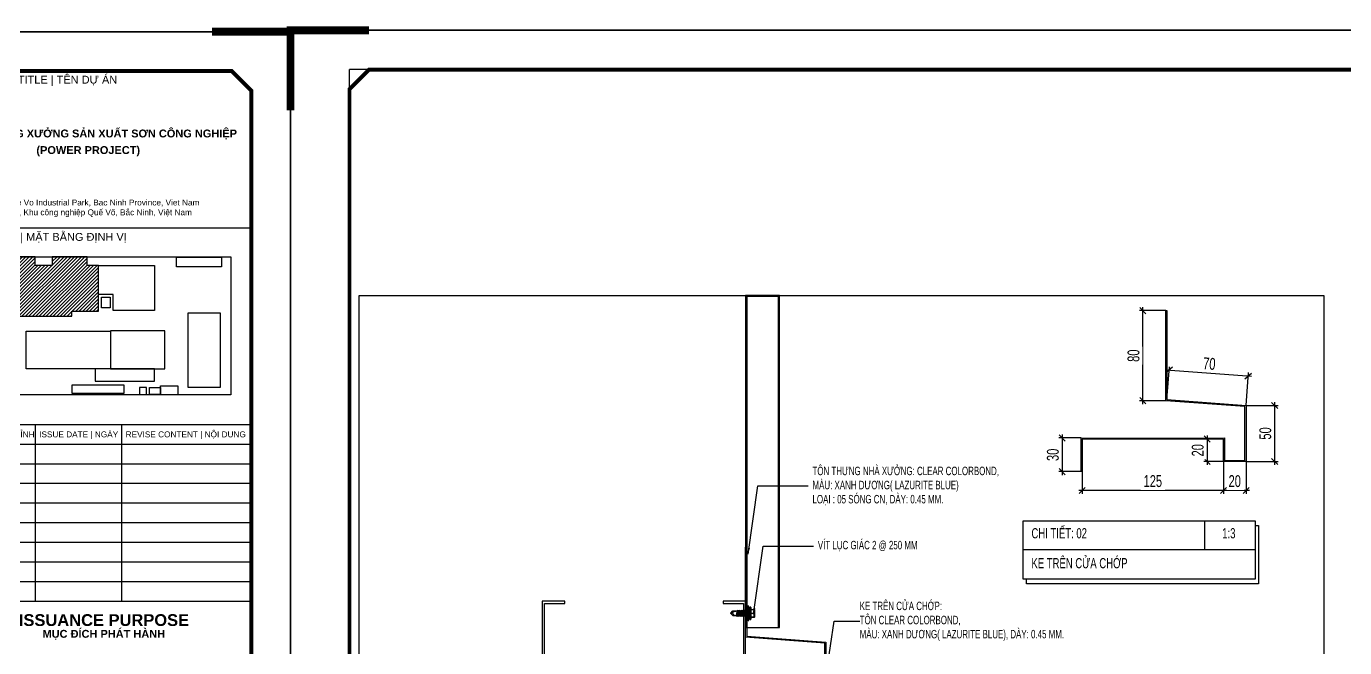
# Model space of a CAD drawing. Header units: inches. Extents: x 340055 to 349452, y -34649 to -30845.
# Drawn here: x 346167 to 346555.9, y -33530.4 to -33347.1 of the extents above; entities that cross this region are included whole.
import ezdxf

# ---------------------------------------------------------------- set-up
doc = ezdxf.new("R2010")
doc.units = ezdxf.units.IN
doc.header["$MEASUREMENT"] = 0
for name, color, linetype in [('2', 2, 'Continuous'), ('3', 3, 'Continuous'), ('flashing', 6, 'Continuous'), ('NET IN', 3, 'Continuous'), ('STRUCTURE', 1, 'Continuous')]:
    doc.layers.add(name, color=color, linetype=linetype)
for name, color, linetype, lineweight in [('TL-TIILE BLOCK A2$0$TL-TITLE BLOCK - TEXT @ 1', 7, 'Continuous', 25), ('TL-TIILE BLOCK A2$0$TL-TITLE BLOCK 1', 7, 'Continuous', 50), ('TL-TIILE BLOCK A2$0$TL-TITLE BLOCK 2', 7, 'Continuous', 25), ('TL-TITLE BLOCK - TEXT', 7, 'Continuous', 25)]:
    doc.layers.add(name, color=color, linetype=linetype, lineweight=lineweight)
doc.styles.add('ST1H', font='vnshxh.shx', dxfattribs={"width": 0.7})
doc.styles.add('TL-TIILE BLOCK A2$0$MEP-TEXT T.BLOCK 1', font='arial.ttf', dxfattribs={"height": 1.5})
doc.styles.add('TL-TIILE BLOCK A2$0$MEP-TEXT T.BLOCK 2', font='arial.ttf')
doc.styles.add('TL-TIILE BLOCK A2$0$MEP-TEXT T.BLOCK 3', font='arial.ttf', dxfattribs={"height": 3})
doc.dimstyles.new('3', dxfattribs={"dimtxt": 3.5, "dimasz": 1.8, "dimexe": 1, "dimexo": 0, "dimgap": 1, "dimtad": 1, "dimdec": 0, "dimlfac": 3, "dimzin": 0, "dimdsep": 46, "dimtxsty": 'ST1H', "dimblk": 'OBLIQUE', "dimcen": 1, "dimdle": 1, "dimclrd": 8, "dimclre": 8, "dimclrt": 3, "dimadec": 0, "dimazin": 0, "dimtfac": 1, "dimtdec": 0, "dimtix": 1, "dimtofl": 0, "dimtmove": 1, "dimatfit": 3, "dimfxl": 0, "dimtolj": 1, "dimtzin": 0, "dimlwd": -1, "dimlwe": -1, "dimarcsym": 0})

# ---------------------------------------------------------------- blocks, each defined once
blk = doc.blocks.new('Short_Self_drilling')
at = {"layer": 'STRUCTURE', "color": 1, "linetype": 'Continuous'}
for p, q in [((6.4, 1.7), (-6.4, 1.7)), ((5.1, 3.8), (-5.1, 3.8)), ((-2.6, 2.9), (-5.1, 2.9)), ((-3.4, 3.8), (-3.4, 6.8)), ((3, 7.2), (-3, 7.2)), ((2.6, 2.9), (-2.6, 2.9)), ((-2.1, 2.8), (-2.1, 2.9)), ((6.3, 0), (0, 0)), ((2.2, 2.8), (2.2, 2.9)), ((2.2, -0.5), (2.2, 0)), ((5.1, 2.9), (2.6, 2.9)), ((3.4, 3.8), (3.4, 6.8)), ((3, -1.2), (-2.7, -0.2)), ((3, -2.7), (-2.7, -1.8)), ((3, -4.2), (-2.7, -3.3)), ((3, -5.8), (-2.7, -4.8)), ((3, -7.3), (-2.7, -6.3)), ((-1.9, -8), (-2.7, -7.9)), ((-2.1, -1.4), (-2.1, -0.9)), ((-2.1, -2.9), (-2.1, -2.4)), ((-2.1, -4.4), (-2.1, -3.9)), ((-2.1, -6), (-2.1, -5.4)), ((-2.1, -7.5), (-2.1, -7)), ((-2.1, -12.3), (-2.1, -8.5)), ((3, -8.8), (-1.1, -8.1)), ((2.1, -12.3), (2.1, -9.1)), ((2.2, -2), (2.2, -1.5)), ((2.2, -3.6), (2.2, -3)), ((2.2, -5.1), (2.2, -4.6)), ((2.2, -6.6), (2.2, -6.1)), ((2.2, -8.1), (2.2, -7.6))]:
    blk.add_line(p, q, dxfattribs=at)
blk.add_lwpolyline([(6.4, 1.3), (6.4, 1.7), (2.1, 2.8), (-2.1, 2.8), (-6.4, 1.7), (-6.4, 1.3)], close=True, dxfattribs=at)
for points in [[(-6.4, 1.3, -0.088869), (-6.3, 0), (0, 0)], [(-0.1, 3.8), (-0.3, 6.2, 0.338878), (-3.1, 6.2), (-3.3, 3.8)], [(3.3, 3.8), (3.1, 6.2, 0.338878), (0.3, 6.2), (0.1, 3.8)], [(-0.1, -14), (-1, -12.2, -0.148657), (-1.4, -11.2), (-2, -7.7, -0.815006), (-1.2, -7.8, 0.150833), (-0.8, -8.7)], [(2.1, -12.3), (1.7, -11.7, 0.52242), (0.9, -11.7), (-0.2, -14.2)], [(2.1, -12.3), (0.2, -14.2, -0.333596), (-0.2, -14.2), (-2.1, -12.3)]]:
    blk.add_lwpolyline(points, format="xyb", dxfattribs=at)
for points in [[(3, -1.2), (2.2, -1.5), (-2.1, -0.8), (-2.7, -0.2), (-2.4, 0)], [(3, -2.7), (2.2, -3), (-2.1, -2.4), (-2.7, -1.8), (-2.1, -1.4), (2.2, -2), (3, -2.7)], [(3, -4.2), (2.2, -4.6), (-2.1, -3.9), (-2.7, -3.3), (-2.1, -2.9), (2.2, -3.6), (3, -4.2)], [(3, -5.8), (2.2, -6.1), (-2.1, -5.4), (-2.7, -4.8), (-2.1, -4.4), (2.2, -5.1), (3, -5.8)], [(3, -7.3), (2.2, -7.6), (-2.1, -7), (-2.7, -6.3), (-2.1, -6), (2.2, -6.6), (3, -7.3)], [(-1.8, -8.5), (-2.1, -8.5), (-2.7, -7.9), (-2.1, -7.5), (-1.8, -7.5)], [(-1.3, -7.6), (2.2, -8.1), (3, -8.8)], [(-1.2, 0), (2.2, -0.5), (3, -1.2)], [(3, -8.8), (2.2, -9.1), (-0.8, -8.7)]]:
    blk.add_lwpolyline(points, dxfattribs=at)
for centre, radius, start, end in [((-5, 3.3), 0.455, 109.7949, 250.2674), ((-3, 6.8), 0.429, 90.0311, 180.0311), ((3, 6.8), 0.429, 0.0311, 90.0311), ((5.1, 3.3), 0.435, 279.7276, 80.3347), ((10, 0.2), 3.74, 162.2963, 182.6103)]:
    blk.add_arc(centre, radius, start, end, dxfattribs=at)
blk = doc.blocks.new('_Oblique')
at = {"color": 0, "linetype": 'ByBlock', "lineweight": -2}
blk.add_line((-0.5, -0.5), (0.5, 0.5), dxfattribs=at)
blk = doc.blocks.new('*D326')
at = {"color": 8, "linetype": 'Continuous', "transparency": 16777216}
for p, q in [((346496.38, -33458.58), (346496.38, -33430.01)), ((346503.15, -33431.01), (346495.38, -33431.01)), ((346503.15, -33457.58), (346495.38, -33457.58))]:
    blk.add_line(p, q, dxfattribs=at)
at = {"layer": 'Defpoints', "color": 0, "transparency": 16777216}
for p in [(346496.38, -33431.01), (346503.15, -33431.01), (346503.15, -33457.58)]:
    blk.add_point(p, dxfattribs=at)
at = {"color": 8, "transparency": 16777216, "xscale": 1.8, "yscale": 1.8, "zscale": 1.8}
for p, rotation in [((346496.38, -33431.01), 90), ((346496.38, -33457.58), 270)]:
    blk.add_blockref('_Oblique', p, dxfattribs=dict(at, rotation=rotation))
at = {"color": 3, "transparency": 16777216, "insert": (346493.63, -33444.3), "char_height": 3.5, "attachment_point": 5, "rotation": 90, "style": 'ST1H', "bg_fill": 3, "box_fill_scale": 1.25, "bg_fill_color": 256, "bg_fill_true_color": 13158600, "bg_fill_transparency": 0}
blk.add_mtext('\\A1;80', dxfattribs=at)
blk = doc.blocks.new('*D327')
at = {"color": 8, "linetype": 'Continuous', "transparency": 16777216}
for p, q in [((346503.13, -33448.49), (346528.47, -33450.36)), ((346503.48, -33457.25), (346504.2, -33447.57)), ((346526.83, -33458.97), (346527.54, -33449.29))]:
    blk.add_line(p, q, dxfattribs=at)
at = {"layer": 'Defpoints', "color": 0, "transparency": 16777216}
for p in [(346527.47, -33450.29), (346503.48, -33457.25), (346526.83, -33458.97)]:
    blk.add_point(p, dxfattribs=at)
at = {"color": 8, "transparency": 16777216, "xscale": 1.8, "yscale": 1.8, "zscale": 1.8}
for p, rotation in [((346504.13, -33448.56), 175.7784127133575), ((346527.47, -33450.29), 355.7784127133575)]:
    blk.add_blockref('_Oblique', p, dxfattribs=dict(at, rotation=rotation))
at = {"color": 3, "transparency": 16777216, "insert": (346516, -33446.68), "char_height": 3.5, "attachment_point": 5, "rotation": 355.7784, "style": 'ST1H', "bg_fill": 3, "box_fill_scale": 1.25, "bg_fill_color": 256, "bg_fill_true_color": 13158600, "bg_fill_transparency": 0}
blk.add_mtext('\\A1;70', dxfattribs=at)
blk = doc.blocks.new('*D328')
at = {"color": 8, "linetype": 'Continuous', "transparency": 16777216}
for p, q in [((346526.83, -33458.97), (346536.27, -33458.97)), ((346535.27, -33457.97), (346535.27, -33476.54)), ((346526.83, -33475.54), (346536.27, -33475.54))]:
    blk.add_line(p, q, dxfattribs=at)
at = {"layer": 'Defpoints', "color": 0, "transparency": 16777216}
for p in [(346526.83, -33458.97), (346526.83, -33475.54), (346535.27, -33475.54)]:
    blk.add_point(p, dxfattribs=at)
at = {"color": 8, "transparency": 16777216, "xscale": 1.8, "yscale": 1.8, "zscale": 1.8}
for p, rotation in [((346535.27, -33458.97), 90), ((346535.27, -33475.54), 270)]:
    blk.add_blockref('_Oblique', p, dxfattribs=dict(at, rotation=rotation))
at = {"color": 3, "transparency": 16777216, "insert": (346532.52, -33467.25), "char_height": 3.5, "attachment_point": 5, "rotation": 90, "style": 'ST1H', "bg_fill": 3, "box_fill_scale": 1.25, "bg_fill_color": 256, "bg_fill_true_color": 13158600, "bg_fill_transparency": 0}
blk.add_mtext('\\A1;50', dxfattribs=at)
blk = doc.blocks.new('*D329')
at = {"color": 8, "linetype": 'Continuous', "transparency": 16777216}
for p, q in [((346520.15, -33475.54), (346520.15, -33485.08)), ((346526.83, -33475.54), (346526.83, -33485.08)), ((346527.83, -33484.08), (346519.15, -33484.08))]:
    blk.add_line(p, q, dxfattribs=at)
at = {"layer": 'Defpoints', "color": 0, "transparency": 16777216}
for p in [(346520.15, -33475.54), (346526.83, -33475.54)]:
    blk.add_point(p, dxfattribs=at)
at = {"color": 8, "transparency": 16777216, "xscale": 1.8, "yscale": 1.8, "zscale": 1.8, "rotation": 180}
blk.add_blockref('_Oblique', (346520.15, -33484.08), dxfattribs=at)
at = {"color": 8, "transparency": 16777216, "xscale": 1.8, "yscale": 1.8, "zscale": 1.8}
blk.add_blockref('_Oblique', (346526.83, -33484.08), dxfattribs=at)
at = {"color": 3, "transparency": 16777216, "insert": (346523.49, -33481.33), "char_height": 3.5, "attachment_point": 5, "style": 'ST1H', "bg_fill": 3, "box_fill_scale": 1.25, "bg_fill_color": 256, "bg_fill_true_color": 13158600, "bg_fill_transparency": 0}
blk.add_mtext('\\A1;20', dxfattribs=at)
at = {"layer": 'Defpoints', "color": 0, "transparency": 16777216}
blk.add_point((346520.15, -33484.08), dxfattribs=at)
blk = doc.blocks.new('*D330')
at = {"color": 8, "linetype": 'Continuous', "transparency": 16777216}
for p, q in [((346478.48, -33468.93), (346478.48, -33485.08)), ((346520.15, -33475.54), (346520.15, -33485.08)), ((346521.15, -33484.08), (346477.48, -33484.08))]:
    blk.add_line(p, q, dxfattribs=at)
at = {"layer": 'Defpoints', "color": 0, "transparency": 16777216}
for p in [(346478.48, -33468.93), (346520.15, -33475.54), (346478.48, -33484.08)]:
    blk.add_point(p, dxfattribs=at)
at = {"color": 8, "transparency": 16777216, "xscale": 1.8, "yscale": 1.8, "zscale": 1.8, "rotation": 180}
blk.add_blockref('_Oblique', (346478.48, -33484.08), dxfattribs=at)
at = {"color": 8, "transparency": 16777216, "xscale": 1.8, "yscale": 1.8, "zscale": 1.8}
blk.add_blockref('_Oblique', (346520.15, -33484.08), dxfattribs=at)
at = {"color": 3, "transparency": 16777216, "insert": (346499.32, -33481.33), "char_height": 3.5, "attachment_point": 5, "style": 'ST1H', "bg_fill": 3, "box_fill_scale": 1.25, "bg_fill_color": 256, "bg_fill_true_color": 13158600, "bg_fill_transparency": 0}
blk.add_mtext('\\A1;125', dxfattribs=at)
blk = doc.blocks.new('*D331')
at = {"color": 8, "linetype": 'Continuous', "transparency": 16777216}
for p, q in [((346478.15, -33468.59), (346471.59, -33468.59)), ((346472.59, -33467.59), (346472.59, -33479.52)), ((346478.15, -33478.52), (346471.59, -33478.52))]:
    blk.add_line(p, q, dxfattribs=at)
at = {"layer": 'Defpoints', "color": 0, "transparency": 16777216}
for p in [(346478.15, -33468.59), (346472.59, -33478.52), (346478.15, -33478.52)]:
    blk.add_point(p, dxfattribs=at)
at = {"color": 8, "transparency": 16777216, "xscale": 1.8, "yscale": 1.8, "zscale": 1.8}
for p, rotation in [((346472.59, -33468.59), 90), ((346472.59, -33478.52), 270)]:
    blk.add_blockref('_Oblique', p, dxfattribs=dict(at, rotation=rotation))
at = {"color": 3, "transparency": 16777216, "insert": (346469.84, -33473.56), "char_height": 3.5, "attachment_point": 5, "rotation": 90, "style": 'ST1H', "bg_fill": 3, "box_fill_scale": 1.25, "bg_fill_color": 256, "bg_fill_true_color": 13158600, "bg_fill_transparency": 0}
blk.add_mtext('\\A1;30', dxfattribs=at)
blk = doc.blocks.new('*D332')
at = {"color": 8, "linetype": 'Continuous', "transparency": 16777216}
for p, q in [((346520.15, -33468.89), (346514.33, -33468.89)), ((346515.33, -33467.89), (346515.33, -33476.54)), ((346520.15, -33475.54), (346514.33, -33475.54))]:
    blk.add_line(p, q, dxfattribs=at)
at = {"layer": 'Defpoints', "color": 0, "transparency": 16777216}
for p in [(346520.15, -33468.89), (346520.15, -33475.54)]:
    blk.add_point(p, dxfattribs=at)
at = {"color": 8, "transparency": 16777216, "xscale": 1.8, "yscale": 1.8, "zscale": 1.8}
for p, rotation in [((346515.33, -33468.89), 90), ((346515.33, -33475.54), 270)]:
    blk.add_blockref('_Oblique', p, dxfattribs=dict(at, rotation=rotation))
at = {"color": 3, "transparency": 16777216, "insert": (346512.58, -33472.21), "char_height": 3.5, "attachment_point": 5, "rotation": 90, "style": 'ST1H', "bg_fill": 3, "box_fill_scale": 1.25, "bg_fill_color": 256, "bg_fill_true_color": 13158600, "bg_fill_transparency": 0}
blk.add_mtext('\\A1;20', dxfattribs=at)
at = {"layer": 'Defpoints', "color": 0, "transparency": 16777216}
blk.add_point((346515.33, -33475.54), dxfattribs=at)
blk = doc.blocks.new('kt kien truc 1')
at = {"layer": 'TL-TITLE BLOCK - TEXT', "ltscale": 5}
h = blk.add_hatch(dxfattribs=at)
h.set_pattern_fill('ANSI31', color=252, scale=5)
h.set_pattern_definition([(45, (0.60566, 1.00843), (-0.44194174, 0.44194174), [])])
h.paths.add_polyline_path([(545.12, 360.52), (542.22, 360.52), (542.22, 362.74), (533.38, 362.74), (533.38, 360.49), (529, 360.49), (529, 362.74), (520.15, 362.74), (520.15, 360.49), (516.81, 360.49), (516.81, 352.55), (513.24, 352.56), (513.24, 348.16), (516.7, 348.16), (516.7, 347.6), (538.32, 347.6), (538.32, 348.92), (545.12, 348.92)])
at = {"layer": 'Defpoints'}
for p in [(20, 410), (15, 405)]:
    blk.add_line(p, (15, 410), dxfattribs=at)
at = {"layer": 'Defpoints', "color": 8, "const_width": 2}
for points in [[(0, 400), (0, 420), (20, 420)], [(594, 400), (594, 420), (574, 420)]]:
    blk.add_lwpolyline(points, dxfattribs=at)
at = {"layer": 'Defpoints', "color": 8}
blk.add_lwpolyline([(0, 0), (594, 0), (594, 420), (0, 420)], close=True, dxfattribs=at)
at = {"layer": 'TL-TIILE BLOCK A2$0$TL-TITLE BLOCK 1', "const_width": 1}
blk.add_lwpolyline([(20, 10), (579, 10), (584, 15), (584, 405), (579, 410), (20, 410), (15, 405), (15, 15)], close=True, dxfattribs=at)
at = {"layer": 'TL-TIILE BLOCK A2$0$TL-TITLE BLOCK 2'}
for p, q in [((584, 370), (509, 370)), ((584, 320), (509, 320)), ((584, 320), (509, 320)), ((529, 320), (529, 275)), ((551, 320), (551, 275)), ((584, 315), (509, 315)), ((584, 310), (509, 310)), ((584, 305), (509, 305)), ((584, 300), (509, 300)), ((584, 295), (509, 295)), ((584, 290), (509, 290)), ((584, 285), (509, 285)), ((584, 280), (509, 280)), ((584, 275), (509, 275))]:
    blk.add_line(p, q, dxfattribs=at)
at = {"layer": 'TL-TITLE BLOCK - TEXT'}
for points in [[(513.08, 362.74), (578.82, 362.74), (578.82, 327.57), (513.08, 327.57)], [(565.02, 362.59), (576.46, 362.59), (576.46, 360.17), (565.02, 360.17)], [(545.92, 352.48), (548.14, 352.48), (548.14, 349.71), (545.92, 349.71)], [(567.94, 348.43), (576.11, 348.43), (576.11, 329.45), (567.94, 329.45)], [(526.77, 343.77), (548.22, 343.77), (548.22, 334.18), (526.77, 334.18)], [(548.22, 334.18), (562.02, 334.18), (562.02, 343.86), (548.22, 343.86)], [(544.26, 331.1), (559.38, 331.1), (559.38, 334.18), (544.26, 334.18)], [(538.4, 330.18), (551.6, 330.18), (551.6, 327.98), (538.4, 327.98)], [(557.33, 329.49), (555.56, 329.49), (555.56, 327.72), (557.33, 327.72)], [(558.07, 329.49), (560.93, 329.49), (560.93, 327.69), (558.07, 327.69)], [(560.93, 329.89), (565.33, 329.89), (565.33, 327.6), (560.93, 327.6)]]:
    blk.add_lwpolyline(points, close=True, dxfattribs=at)
for points in [[(545.12, 360.52), (542.22, 360.52), (542.22, 362.74), (533.38, 362.74), (533.38, 360.49), (529, 360.49), (529, 362.74), (520.15, 362.74), (520.15, 360.49), (516.81, 360.49), (516.81, 352.55), (513.24, 352.56), (513.24, 348.16), (516.7, 348.16), (516.7, 347.6), (538.32, 347.6), (538.32, 348.92), (545.12, 348.92), (545.12, 360.52)], [(545.12, 360.52), (559.34, 360.52), (559.34, 349.03), (548.86, 349.03), (548.86, 353.14), (545.12, 353.14), (545.12, 360.52)]]:
    blk.add_lwpolyline(points, dxfattribs=at)
at = {"layer": 'TL-TIILE BLOCK A2$0$TL-TITLE BLOCK - TEXT @ 1', "attachment_point": 1}
for s, width, insert, char_height, style in [('PROJECT TITLE | TÊN DỰ ÁN', 66.5482, (510.78, 408.79), 2, 'TL-TIILE BLOCK A2$0$MEP-TEXT T.BLOCK 2'), ('\\pi0.50923;{\\fArial|b1|i0|c0|p34;MỞ RỘNG XƯỞNG SẢN XUẤT SƠN CÔNG NGHIỆP}', 68.8384, (511.72, 395.1), 2, 'TL-TIILE BLOCK A2$0$MEP-TEXT T.BLOCK 3'), ('\\pi0.50924;{\\fArial|b1|i0|c0|p34;(POWER PROJECT)}', 32.1689, (528.82, 390.88), 2, 'TL-TIILE BLOCK A2$0$MEP-TEXT T.BLOCK 3'), ('ADD:^II4-1, Que Vo Industrial Park, Bac Ninh Province, Viet Nam ', 66.5482, (510.78, 377.29), 1.5, 'TL-TIILE BLOCK A2$0$MEP-TEXT T.BLOCK 1'), ('Địa chỉ: Lô I4-1, Khu công nghiệp Quế Võ, Bắc Ninh, Việt Nam', 66.5482, (510.78, 374.79), 1.5, 'TL-TIILE BLOCK A2$0$MEP-TEXT T.BLOCK 1'), ('KEY PLAN | MẶT BẰNG ĐỊNH VỊ', 66.5482, (510.78, 368.79), 2, 'TL-TIILE BLOCK A2$0$MEP-TEXT T.BLOCK 2'), ('REV. | HIỆU CHỈNH', 37.618, (510.04, 318.29), 1.5, 'TL-TIILE BLOCK A2$0$MEP-TEXT T.BLOCK 1'), ('ISSUE DATE | NGÀY', 37.618, (530.04, 318.29), 1.5, 'TL-TIILE BLOCK A2$0$MEP-TEXT T.BLOCK 1'), ('REVISE CONTENT | NỘI DUNG', 37.618, (552.04, 318.29), 1.5, 'TL-TIILE BLOCK A2$0$MEP-TEXT T.BLOCK 1'), ('\\pi11.8638;{\\fArial|b1|i0|c0|p34;ISSUANCE PURPOSE}', 66.5482, (513.01, 271.79), 3, 'TL-TIILE BLOCK A2$0$MEP-TEXT T.BLOCK 3'), ('\\pi17.8812;{\\fArial|b1|i0|c0|p34;MỤC ĐÍCH PHÁT HÀNH}', 66.5482, (513.01, 267.79), 2, 'TL-TIILE BLOCK A2$0$MEP-TEXT T.BLOCK 2')]:
    blk.add_mtext_dynamic_manual_height_columns(s, width=width, gutter_width=15, heights=[0], dxfattribs=dict(at, insert=insert, char_height=char_height, style=style))

msp = doc.modelspace()

# ---------------------------------------------------------------- linework, layer by layer
at = {"color": 9}
msp.add_line((346514.5431, -33492.997), (346514.5431, -33501.6216), dxfattribs=at)
at = {"color": 8}
msp.add_lwpolyline([(346265.1481, -33426.5398), (346549.8171, -33426.5398), (346549.8171, -33602.3297), (346265.1481, -33602.3297)], close=True, dxfattribs=at)
at = {"color": 94}
msp.add_lwpolyline([(346372.511, -33517.3931), (346378.511, -33517.3931), (346378.511, -33537.7265), (346319.8444, -33537.7265), (346319.8444, -33517.3931), (346325.8444, -33517.3931), (346325.8444, -33516.7265), (346319.1777, -33516.7265), (346319.1777, -33538.3931), (346379.1777, -33538.3931), (346379.1777, -33516.7265), (346372.511, -33516.7265), (346372.511, -33517.3931)], dxfattribs=at)
at = {"layer": '2', "color": 3, "ltscale": 0.3}
msp.add_lwpolyline([(346389.1777, -33524.5504), (346389.1776, -33426.5398), (346379.1779, -33426.5398), (346379.1777, -33524.5504)], close=True, dxfattribs=at)
msp.add_lwpolyline([(346388.8444, -33524.5504), (346388.8442, -33426.8731), (346379.5112, -33426.8731), (346379.511, -33524.5504)], dxfattribs=at)
at = {"layer": 'flashing'}
msp.add_lwpolyline([(346478.482, -33468.9254), (346478.4806, -33478.5193), (346478.1465, -33478.5194), (346478.1463, -33468.5914), (346520.483, -33468.5554), (346520.4839, -33475.2033), (346526.4955, -33475.2033), (346526.4955, -33459.2766), (346503.1484, -33457.581), (346503.1452, -33431.0133), (346503.4792, -33431.0133), (346503.484, -33457.2478), (346526.8288, -33458.971), (346526.8288, -33475.5366), (346520.1484, -33475.5366), (346520.1484, -33468.891)], close=True, dxfattribs=at)
at = {"layer": 'NET IN'}
msp.add_lwpolyline([(345556.1302, -33348.7137), (346244.9101, -33348.7137), (346244.9101, -33835.3143), (345556.1302, -33835.3143)], close=True, dxfattribs=at)

# ---------------------------------------------------------------- block references
at = {"color": 1, "xscale": 0.3325819354032555, "yscale": 0.3325819354032555, "zscale": 0.3325819354032555, "rotation": 269.9688727346443}
msp.add_blockref('Short_Self_drilling', (346379.5125, -33520.2983), dxfattribs=at)
at = {"layer": '3', "xscale": 1.159562065285868, "yscale": 1.159562065285868, "zscale": 1.159562065285868}
msp.add_blockref('kt kien truc 1', (345556.1302, -33835.7298), dxfattribs=at)

# ---------------------------------------------------------------- leaders
at = {"color": 9}
for points in [[(346379.9105, -33502.8217), (346382.807, -33482.747), (346398.91, -33482.747)], [(346381.4901, -33520.5421), (346384.3866, -33500.4674), (346400.4896, -33500.4674)]]:
    msp.add_leader(points, dimstyle='3', override={"dimgap": 1, "dimtad": 0}, dxfattribs=at)

# ---------------------------------------------------------------- next in the draw order: texts
at = {"layer": '3', "attachment_point": 4, "style": 'ST1H', "bg_fill": 2}
for s, insert, char_height in [('\\A1;t«n TH¦NG nhµ x\xadëng: CLEAR COLORBOND,\\Pmµu: Xanh d\xad¬ng( Lazurite blue)\\PLo¹i : 05 SãNG CN, dµy: 0.45 mm.', (346398.91, -33482.747), 2.5), ('\\A1;CHI TIÕT: 02', (346463.5039, -33496.7114), 3), ('\\A1;vÝt lôc gi¸c 2 @ 250 mm', (346400.4896, -33500.4674), 2.5), ('\\A1;ke trªn cöa chíp: \\Pt«n CLEAR COLORBOND, \\Pmµu: Xanh d\xad¬ng( Lazurite blue), dµy: 0.45 mm.', (346412.8353, -33522.6702), 2.5)]:
    msp.add_mtext(s, dxfattribs=dict(at, insert=insert, char_height=char_height))

# ---------------------------------------------------------------- next in the draw order: dimensions: what is measured, and where the dimension line sits
at = {"color": 8}
dim = msp.add_linear_dim(base=(346496.3761, -33431.0133), p1=(346503.1484, -33457.581), p2=(346503.1452, -33431.0133), angle=90, dimstyle='3', dxfattribs=at)
dim.commit()
dim.dimension.update_dxf_attribs({"geometry": '*D326', "text_midpoint": (346493.6261, -33444.2972)})

# ---------------------------------------------------------------- next in the draw order: linework, layer by layer
at = {"color": 9}
for points in [[(346461.0343, -33492.997), (346529.5101, -33492.997), (346529.5101, -33510.2462), (346461.0343, -33510.2462)], [(346461.0343, -33492.997), (346529.5101, -33492.997), (346529.5101, -33501.6216), (346461.0343, -33501.6216)]]:
    msp.add_lwpolyline(points, close=True, dxfattribs=at)
msp.add_lwpolyline([(346529.5101, -33494.4176), (346530.5327, -33494.4176), (346530.5327, -33511.6668), (346462.057, -33511.6668), (346462.057, -33510.2462)], dxfattribs=at)
at = {"layer": 'flashing'}
msp.add_lwpolyline([(346354.5113, -33538.7354), (346354.5099, -33548.3293), (346354.1759, -33548.3293), (346354.1757, -33538.4013), (346396.5124, -33538.3654), (346396.5133, -33545.0132), (346402.5248, -33545.0132), (346402.5248, -33529.0865), (346379.1777, -33527.391), (346379.1745, -33500.8233), (346379.5086, -33500.8233), (346379.5133, -33527.0578), (346402.8582, -33528.781), (346402.8582, -33545.3466), (346396.1777, -33545.3466), (346396.1777, -33538.701)], close=True, dxfattribs=at)

# ---------------------------------------------------------------- next in the draw order: dimensions: what is measured, and where the dimension line sits
at = {"color": 8}
dim = msp.add_aligned_dim(p1=(346503.484, -33457.2478), p2=(346526.8288, -33458.971), distance=8.7082, dimstyle='3', dxfattribs=at)
dim.commit()
dim.dimension.update_dxf_attribs({"geometry": '*D327', "text_midpoint": (346515.9999, -33446.6823)})

# ---------------------------------------------------------------- next in the draw order: leaders
at = {"color": 9}
msp.add_leader([(346403.1735, -33537.1565), (346405.2636, -33522.6702), (346412.8353, -33522.6702)], dimstyle='3', override={"dimgap": 1, "dimtad": 0}, dxfattribs=at)

# ---------------------------------------------------------------- next in the draw order: texts
at = {"layer": '3', "char_height": 3, "attachment_point": 4, "style": 'ST1H', "bg_fill": 2}
for s, insert in [('\\A1;1:3', (346519.8033, -33496.7114)), ('\\A1;KE TR£N CöA CHíP', (346463.5039, -33505.5411))]:
    msp.add_mtext(s, dxfattribs=dict(at, insert=insert))

# ---------------------------------------------------------------- next in the draw order: dimensions: what is measured, and where the dimension line sits
at = {"color": 8}
dim = msp.add_linear_dim(base=(346535.2718, -33475.5366), p1=(346526.8288, -33458.971), p2=(346526.8288, -33475.5366), angle=90, dimstyle='3', dxfattribs=at)
dim.commit()
dim.dimension.update_dxf_attribs({"geometry": '*D328', "text_midpoint": (346532.5218, -33467.2538)})

# ---------------------------------------------------------------- next in the draw order: dimensions: what is measured, and where the dimension line sits
dim = msp.add_linear_dim(base=(346520.1484, -33484.0821), p1=(346526.8288, -33475.5366), p2=(346520.1484, -33475.5366), dimstyle='3', dxfattribs=at)
dim.commit()
dim.dimension.update_dxf_attribs({"geometry": '*D329', "text_midpoint": (346523.4886, -33481.3321)})

# ---------------------------------------------------------------- next in the draw order: dimensions: what is measured, and where the dimension line sits
dim = msp.add_linear_dim(base=(346478.482, -33484.0821), p1=(346520.1484, -33475.5366), p2=(346478.482, -33468.9254), dimstyle='3', dxfattribs=at)
dim.commit()
dim.dimension.update_dxf_attribs({"geometry": '*D330', "text_midpoint": (346499.3152, -33481.3321)})

# ---------------------------------------------------------------- next in the draw order: dimensions: what is measured, and where the dimension line sits
for base, p1, p2, picture, middle in [((346472.594, -33478.5194), (346478.1463, -33468.5914), (346478.1465, -33478.5194), '*D331', (346469.844, -33473.5554)), ((346515.3336, -33475.5366), (346520.1484, -33468.891), (346520.1484, -33475.5366), '*D332', (346512.5836, -33472.2138))]:
    dim = msp.add_linear_dim(base=base, p1=p1, p2=p2, angle=90, dimstyle='3', dxfattribs=at)
    dim.commit()
    dim.dimension.update_dxf_attribs({"geometry": picture, "text_midpoint": middle})

# ---------------------------------------------------------------- next in the draw order: linework, layer by layer
at = {"layer": 'NET IN'}
msp.add_lwpolyline([(346244.9101, -33348.2982), (346933.69, -33348.2982), (346933.69, -33834.8987), (346244.9101, -33834.8987)], close=True, dxfattribs=at)

# ---------------------------------------------------------------- next in the draw order: block references
at = {"layer": '3', "xscale": 1.159562065285868, "yscale": 1.159562065285868, "zscale": 1.159562065285868}
msp.add_blockref('kt kien truc 1', (346244.9101, -33835.3143), dxfattribs=at)

doc.saveas('drawing.dxf')
